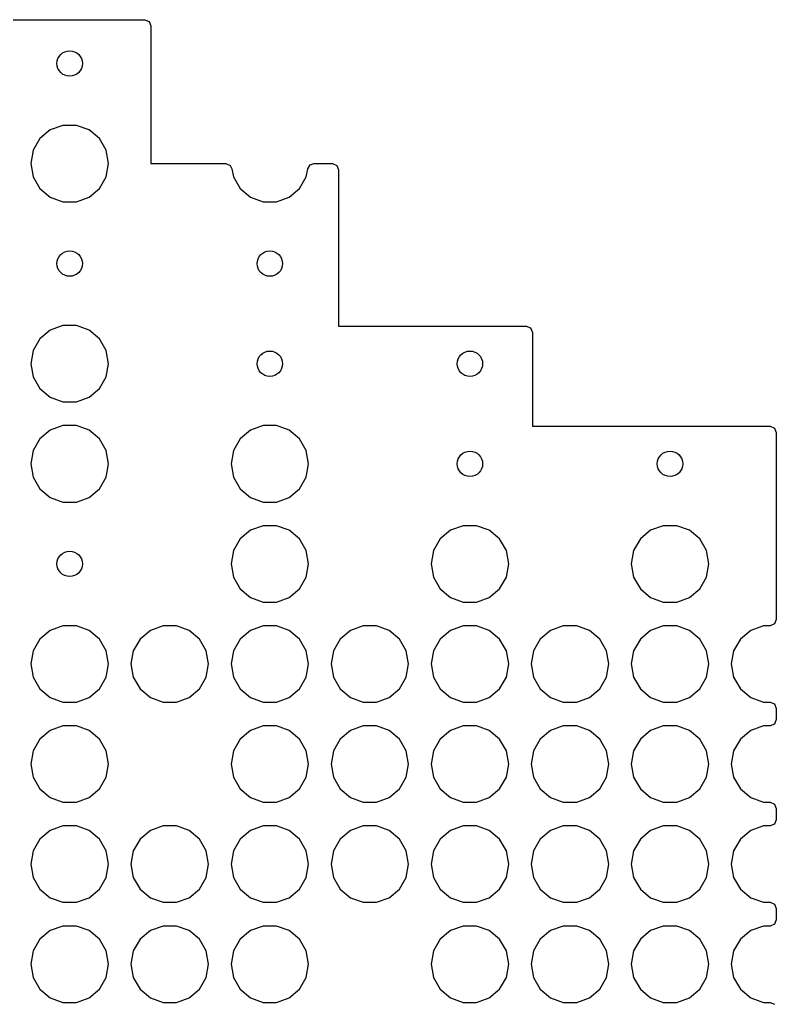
# Model space of a CAD drawing. Extents: x -0.61 to 0.4, y -0.57 to 0.67.
# Drawn here: x 0.1615 to 0.3997, y 0.3586 to 0.6682 of the extents above; entities that cross this region are included whole.
import ezdxf

# ---------------------------------------------------------------- set-up
doc = ezdxf.new("R2010")
doc.units = 0
doc.header["$MEASUREMENT"] = 0

msp = doc.modelspace()

# ---------------------------------------------------------------- linework, layer by layer
for p, q in [((0.05894, 0.66816), (0.20089, 0.66816)), ((0.20089, 0.66816), (0.20228, 0.66758)), ((0.20228, 0.66758), (0.20285, 0.6662)), ((0.20285, 0.6662), (0.20285, 0.62288)), ((0.17514, 0.6349), (0.17116, 0.63345)), ((0.17938, 0.6349), (0.17514, 0.6349)), ((0.18336, 0.63345), (0.17938, 0.6349)), ((0.17116, 0.63345), (0.16791, 0.63073)), ((0.18661, 0.63073), (0.18336, 0.63345)), ((0.16791, 0.63073), (0.16579, 0.62706)), ((0.18873, 0.62706), (0.18661, 0.63073)), ((0.16579, 0.62706), (0.16505, 0.62288)), ((0.18946, 0.62288), (0.18873, 0.62706)), ((0.16505, 0.62288), (0.16579, 0.61871)), ((0.18873, 0.61871), (0.18946, 0.62288)), ((0.20285, 0.62288), (0.2264, 0.62288)), ((0.2264, 0.62288), (0.22779, 0.62231)), ((0.22779, 0.62231), (0.22833, 0.62126)), ((0.25217, 0.62126), (0.25298, 0.62253)), ((0.25298, 0.62253), (0.2541, 0.62288)), ((0.2541, 0.62288), (0.25994, 0.62288)), ((0.25994, 0.62288), (0.26133, 0.62231)), ((0.26133, 0.62231), (0.26191, 0.62092)), ((0.22833, 0.62126), (0.22878, 0.61871)), ((0.25172, 0.61871), (0.25217, 0.62126)), ((0.26191, 0.62092), (0.26191, 0.5717)), ((0.16579, 0.61871), (0.16791, 0.61504)), ((0.18661, 0.61504), (0.18873, 0.61871)), ((0.22878, 0.61871), (0.2309, 0.61504)), ((0.2496, 0.61504), (0.25172, 0.61871)), ((0.16791, 0.61504), (0.17116, 0.61231)), ((0.18336, 0.61231), (0.18661, 0.61504)), ((0.2309, 0.61504), (0.23415, 0.61231)), ((0.24635, 0.61231), (0.2496, 0.61504)), ((0.17116, 0.61231), (0.17514, 0.61086)), ((0.17514, 0.61086), (0.17938, 0.61086)), ((0.17938, 0.61086), (0.18336, 0.61231)), ((0.23415, 0.61231), (0.23813, 0.61086)), ((0.23813, 0.61086), (0.24237, 0.61086)), ((0.24237, 0.61086), (0.24635, 0.61231)), ((0.17116, 0.57046), (0.16791, 0.56774)), ((0.17514, 0.57191), (0.17116, 0.57046)), ((0.17938, 0.57191), (0.17514, 0.57191)), ((0.18336, 0.57046), (0.17938, 0.57191)), ((0.18661, 0.56774), (0.18336, 0.57046)), ((0.26191, 0.5717), (0.32097, 0.5717)), ((0.32097, 0.5717), (0.32235, 0.57113)), ((0.32235, 0.57113), (0.32293, 0.56974)), ((0.32293, 0.56974), (0.32293, 0.5402)), ((0.16791, 0.56774), (0.16579, 0.56406)), ((0.18873, 0.56406), (0.18661, 0.56774)), ((0.16579, 0.56406), (0.16505, 0.55989)), ((0.18946, 0.55989), (0.18873, 0.56406)), ((0.16505, 0.55989), (0.16579, 0.55572)), ((0.18873, 0.55572), (0.18946, 0.55989)), ((0.16579, 0.55572), (0.16791, 0.55204)), ((0.18661, 0.55204), (0.18873, 0.55572)), ((0.16791, 0.55204), (0.17116, 0.54932)), ((0.18336, 0.54932), (0.18661, 0.55204)), ((0.17116, 0.54932), (0.17514, 0.54787)), ((0.17938, 0.54787), (0.18336, 0.54932)), ((0.17514, 0.54787), (0.17938, 0.54787)), ((0.17116, 0.53896), (0.16791, 0.53624)), ((0.17514, 0.54041), (0.17116, 0.53896)), ((0.17938, 0.54041), (0.17514, 0.54041)), ((0.18336, 0.53896), (0.17938, 0.54041)), ((0.18661, 0.53624), (0.18336, 0.53896)), ((0.23415, 0.53896), (0.2309, 0.53624)), ((0.23813, 0.54041), (0.23415, 0.53896)), ((0.24237, 0.54041), (0.23813, 0.54041)), ((0.24635, 0.53896), (0.24237, 0.54041)), ((0.2496, 0.53624), (0.24635, 0.53896)), ((0.32293, 0.5402), (0.39774, 0.5402)), ((0.39774, 0.5402), (0.39913, 0.53963)), ((0.39913, 0.53963), (0.3997, 0.53824)), ((0.16791, 0.53624), (0.16579, 0.53257)), ((0.18873, 0.53257), (0.18661, 0.53624)), ((0.2309, 0.53624), (0.22878, 0.53257)), ((0.25172, 0.53257), (0.2496, 0.53624)), ((0.3997, 0.53824), (0.3997, 0.47938)), ((0.16579, 0.53257), (0.16505, 0.52839)), ((0.18946, 0.52839), (0.18873, 0.53257)), ((0.22878, 0.53257), (0.22805, 0.52839)), ((0.25246, 0.52839), (0.25172, 0.53257)), ((0.16505, 0.52839), (0.16579, 0.52422)), ((0.18873, 0.52422), (0.18946, 0.52839)), ((0.22805, 0.52839), (0.22878, 0.52422)), ((0.25172, 0.52422), (0.25246, 0.52839)), ((0.16579, 0.52422), (0.16791, 0.52055)), ((0.18661, 0.52055), (0.18873, 0.52422)), ((0.22878, 0.52422), (0.2309, 0.52055)), ((0.2496, 0.52055), (0.25172, 0.52422)), ((0.16791, 0.52055), (0.17116, 0.51782)), ((0.18336, 0.51782), (0.18661, 0.52055)), ((0.2309, 0.52055), (0.23415, 0.51782)), ((0.24635, 0.51782), (0.2496, 0.52055)), ((0.17116, 0.51782), (0.17514, 0.51637)), ((0.17938, 0.51637), (0.18336, 0.51782)), ((0.23415, 0.51782), (0.23813, 0.51637)), ((0.24237, 0.51637), (0.24635, 0.51782)), ((0.17514, 0.51637), (0.17938, 0.51637)), ((0.23813, 0.51637), (0.24237, 0.51637)), ((0.23813, 0.50892), (0.23415, 0.50747)), ((0.24237, 0.50892), (0.23813, 0.50892)), ((0.24635, 0.50747), (0.24237, 0.50892)), ((0.30112, 0.50892), (0.29714, 0.50747)), ((0.30536, 0.50892), (0.30112, 0.50892)), ((0.30935, 0.50747), (0.30536, 0.50892)), ((0.36412, 0.50892), (0.36013, 0.50747)), ((0.36836, 0.50892), (0.36412, 0.50892)), ((0.37234, 0.50747), (0.36836, 0.50892)), ((0.2309, 0.50474), (0.22878, 0.50107)), ((0.23415, 0.50747), (0.2309, 0.50474)), ((0.2496, 0.50474), (0.24635, 0.50747)), ((0.25172, 0.50107), (0.2496, 0.50474)), ((0.29389, 0.50474), (0.29178, 0.50107)), ((0.29714, 0.50747), (0.29389, 0.50474)), ((0.31259, 0.50474), (0.30935, 0.50747)), ((0.31471, 0.50107), (0.31259, 0.50474)), ((0.35689, 0.50474), (0.35477, 0.50107)), ((0.36013, 0.50747), (0.35689, 0.50474)), ((0.37559, 0.50474), (0.37234, 0.50747)), ((0.37771, 0.50107), (0.37559, 0.50474)), ((0.22878, 0.50107), (0.22805, 0.4969)), ((0.25246, 0.4969), (0.25172, 0.50107)), ((0.29178, 0.50107), (0.29104, 0.4969)), ((0.31545, 0.4969), (0.31471, 0.50107)), ((0.35477, 0.50107), (0.35403, 0.4969)), ((0.37844, 0.4969), (0.37771, 0.50107)), ((0.22805, 0.4969), (0.22878, 0.49272)), ((0.25172, 0.49272), (0.25246, 0.4969)), ((0.29104, 0.4969), (0.29178, 0.49272)), ((0.31471, 0.49272), (0.31545, 0.4969)), ((0.35403, 0.4969), (0.35477, 0.49272)), ((0.37771, 0.49272), (0.37844, 0.4969)), ((0.22878, 0.49272), (0.2309, 0.48905)), ((0.2496, 0.48905), (0.25172, 0.49272)), ((0.29178, 0.49272), (0.29389, 0.48905)), ((0.31259, 0.48905), (0.31471, 0.49272)), ((0.35477, 0.49272), (0.35689, 0.48905)), ((0.37559, 0.48905), (0.37771, 0.49272)), ((0.2309, 0.48905), (0.23415, 0.48633)), ((0.23415, 0.48633), (0.23813, 0.48488)), ((0.24237, 0.48488), (0.24635, 0.48633)), ((0.24635, 0.48633), (0.2496, 0.48905)), ((0.29389, 0.48905), (0.29714, 0.48633)), ((0.29714, 0.48633), (0.30112, 0.48488)), ((0.30536, 0.48488), (0.30935, 0.48633)), ((0.30935, 0.48633), (0.31259, 0.48905)), ((0.35689, 0.48905), (0.36013, 0.48633)), ((0.36013, 0.48633), (0.36412, 0.48488)), ((0.36836, 0.48488), (0.37234, 0.48633)), ((0.37234, 0.48633), (0.37559, 0.48905)), ((0.23813, 0.48488), (0.24237, 0.48488)), ((0.30112, 0.48488), (0.30536, 0.48488)), ((0.36412, 0.48488), (0.36836, 0.48488)), ((0.17514, 0.47742), (0.17116, 0.47597)), ((0.17938, 0.47742), (0.17514, 0.47742)), ((0.18336, 0.47597), (0.17938, 0.47742)), ((0.20664, 0.47742), (0.20265, 0.47597)), ((0.21088, 0.47742), (0.20664, 0.47742)), ((0.21486, 0.47597), (0.21088, 0.47742)), ((0.23813, 0.47742), (0.23415, 0.47597)), ((0.24237, 0.47742), (0.23813, 0.47742)), ((0.24635, 0.47597), (0.24237, 0.47742)), ((0.26963, 0.47742), (0.26565, 0.47597)), ((0.27387, 0.47742), (0.26963, 0.47742)), ((0.27785, 0.47597), (0.27387, 0.47742)), ((0.30112, 0.47742), (0.29714, 0.47597)), ((0.30536, 0.47742), (0.30112, 0.47742)), ((0.30935, 0.47597), (0.30536, 0.47742)), ((0.33262, 0.47742), (0.32864, 0.47597)), ((0.33686, 0.47742), (0.33262, 0.47742)), ((0.34084, 0.47597), (0.33686, 0.47742)), ((0.36412, 0.47742), (0.36013, 0.47597)), ((0.36836, 0.47742), (0.36412, 0.47742)), ((0.37234, 0.47597), (0.36836, 0.47742)), ((0.39561, 0.47742), (0.39163, 0.47597)), ((0.39774, 0.47742), (0.39561, 0.47742)), ((0.39913, 0.478), (0.39774, 0.47742)), ((0.3997, 0.47938), (0.39913, 0.478)), ((0.17116, 0.47597), (0.16791, 0.47325)), ((0.18661, 0.47325), (0.18336, 0.47597)), ((0.20265, 0.47597), (0.19941, 0.47325)), ((0.21811, 0.47325), (0.21486, 0.47597)), ((0.23415, 0.47597), (0.2309, 0.47325)), ((0.2496, 0.47325), (0.24635, 0.47597)), ((0.26565, 0.47597), (0.2624, 0.47325)), ((0.2811, 0.47325), (0.27785, 0.47597)), ((0.29714, 0.47597), (0.29389, 0.47325)), ((0.31259, 0.47325), (0.30935, 0.47597)), ((0.32864, 0.47597), (0.32539, 0.47325)), ((0.34409, 0.47325), (0.34084, 0.47597)), ((0.36013, 0.47597), (0.35689, 0.47325)), ((0.37559, 0.47325), (0.37234, 0.47597)), ((0.39163, 0.47597), (0.38838, 0.47325)), ((0.16791, 0.47325), (0.16579, 0.46958)), ((0.18873, 0.46958), (0.18661, 0.47325)), ((0.19941, 0.47325), (0.19729, 0.46958)), ((0.22022, 0.46958), (0.21811, 0.47325)), ((0.2309, 0.47325), (0.22878, 0.46958)), ((0.25172, 0.46958), (0.2496, 0.47325)), ((0.2624, 0.47325), (0.26028, 0.46958)), ((0.28322, 0.46958), (0.2811, 0.47325)), ((0.29389, 0.47325), (0.29178, 0.46958)), ((0.31471, 0.46958), (0.31259, 0.47325)), ((0.32539, 0.47325), (0.32327, 0.46958)), ((0.34621, 0.46958), (0.34409, 0.47325)), ((0.35689, 0.47325), (0.35477, 0.46958)), ((0.37771, 0.46958), (0.37559, 0.47325)), ((0.38838, 0.47325), (0.38626, 0.46958)), ((0.16579, 0.46958), (0.16505, 0.4654)), ((0.18946, 0.4654), (0.18873, 0.46958)), ((0.19729, 0.46958), (0.19655, 0.4654)), ((0.22096, 0.4654), (0.22022, 0.46958)), ((0.22878, 0.46958), (0.22805, 0.4654)), ((0.25246, 0.4654), (0.25172, 0.46958)), ((0.26028, 0.46958), (0.25954, 0.4654)), ((0.28395, 0.4654), (0.28322, 0.46958)), ((0.29178, 0.46958), (0.29104, 0.4654)), ((0.31545, 0.4654), (0.31471, 0.46958)), ((0.32327, 0.46958), (0.32254, 0.4654)), ((0.34695, 0.4654), (0.34621, 0.46958)), ((0.35477, 0.46958), (0.35403, 0.4654)), ((0.37844, 0.4654), (0.37771, 0.46958)), ((0.38626, 0.46958), (0.38553, 0.4654)), ((0.16505, 0.4654), (0.16579, 0.46123)), ((0.18873, 0.46123), (0.18946, 0.4654)), ((0.19655, 0.4654), (0.19729, 0.46123)), ((0.22022, 0.46123), (0.22096, 0.4654)), ((0.22805, 0.4654), (0.22878, 0.46123)), ((0.25172, 0.46123), (0.25246, 0.4654)), ((0.25954, 0.4654), (0.26028, 0.46123)), ((0.28322, 0.46123), (0.28395, 0.4654)), ((0.29104, 0.4654), (0.29178, 0.46123)), ((0.31471, 0.46123), (0.31545, 0.4654)), ((0.32254, 0.4654), (0.32327, 0.46123)), ((0.34621, 0.46123), (0.34695, 0.4654)), ((0.35403, 0.4654), (0.35477, 0.46123)), ((0.37771, 0.46123), (0.37844, 0.4654)), ((0.38553, 0.4654), (0.38626, 0.46123)), ((0.16579, 0.46123), (0.16791, 0.45756)), ((0.18661, 0.45756), (0.18873, 0.46123)), ((0.19729, 0.46123), (0.19941, 0.45756)), ((0.21811, 0.45756), (0.22022, 0.46123)), ((0.22878, 0.46123), (0.2309, 0.45756)), ((0.2496, 0.45756), (0.25172, 0.46123)), ((0.26028, 0.46123), (0.2624, 0.45756)), ((0.2811, 0.45756), (0.28322, 0.46123)), ((0.29178, 0.46123), (0.29389, 0.45756)), ((0.31259, 0.45756), (0.31471, 0.46123)), ((0.32327, 0.46123), (0.32539, 0.45756)), ((0.34409, 0.45756), (0.34621, 0.46123)), ((0.35477, 0.46123), (0.35689, 0.45756)), ((0.37559, 0.45756), (0.37771, 0.46123)), ((0.38626, 0.46123), (0.38838, 0.45756)), ((0.16791, 0.45756), (0.17116, 0.45483)), ((0.18336, 0.45483), (0.18661, 0.45756)), ((0.19941, 0.45756), (0.20265, 0.45483)), ((0.21486, 0.45483), (0.21811, 0.45756)), ((0.2309, 0.45756), (0.23415, 0.45483)), ((0.24635, 0.45483), (0.2496, 0.45756)), ((0.2624, 0.45756), (0.26565, 0.45483)), ((0.27785, 0.45483), (0.2811, 0.45756)), ((0.29389, 0.45756), (0.29714, 0.45483)), ((0.30935, 0.45483), (0.31259, 0.45756)), ((0.32539, 0.45756), (0.32864, 0.45483)), ((0.34084, 0.45483), (0.34409, 0.45756)), ((0.35689, 0.45756), (0.36013, 0.45483)), ((0.37234, 0.45483), (0.37559, 0.45756)), ((0.38838, 0.45756), (0.39163, 0.45483)), ((0.17116, 0.45483), (0.17514, 0.45338)), ((0.17514, 0.45338), (0.17938, 0.45338)), ((0.17938, 0.45338), (0.18336, 0.45483)), ((0.20265, 0.45483), (0.20664, 0.45338)), ((0.20664, 0.45338), (0.21088, 0.45338)), ((0.21088, 0.45338), (0.21486, 0.45483)), ((0.23415, 0.45483), (0.23813, 0.45338)), ((0.23813, 0.45338), (0.24237, 0.45338)), ((0.24237, 0.45338), (0.24635, 0.45483)), ((0.26565, 0.45483), (0.26963, 0.45338)), ((0.26963, 0.45338), (0.27387, 0.45338)), ((0.27387, 0.45338), (0.27785, 0.45483)), ((0.29714, 0.45483), (0.30112, 0.45338)), ((0.30112, 0.45338), (0.30536, 0.45338)), ((0.30536, 0.45338), (0.30935, 0.45483)), ((0.32864, 0.45483), (0.33262, 0.45338)), ((0.33262, 0.45338), (0.33686, 0.45338)), ((0.33686, 0.45338), (0.34084, 0.45483)), ((0.36013, 0.45483), (0.36412, 0.45338)), ((0.36412, 0.45338), (0.36836, 0.45338)), ((0.36836, 0.45338), (0.37234, 0.45483)), ((0.39163, 0.45483), (0.39561, 0.45338)), ((0.39561, 0.45338), (0.39774, 0.45338)), ((0.39774, 0.45338), (0.39913, 0.45281)), ((0.39913, 0.45281), (0.3997, 0.45142)), ((0.3997, 0.45142), (0.3997, 0.44789)), ((0.17514, 0.44593), (0.17116, 0.44448)), ((0.17938, 0.44593), (0.17514, 0.44593)), ((0.18336, 0.44448), (0.17938, 0.44593)), ((0.23813, 0.44593), (0.23415, 0.44448)), ((0.24237, 0.44593), (0.23813, 0.44593)), ((0.24635, 0.44448), (0.24237, 0.44593)), ((0.26963, 0.44593), (0.26565, 0.44448)), ((0.27387, 0.44593), (0.26963, 0.44593)), ((0.27785, 0.44448), (0.27387, 0.44593)), ((0.30112, 0.44593), (0.29714, 0.44448)), ((0.30536, 0.44593), (0.30112, 0.44593)), ((0.30935, 0.44448), (0.30536, 0.44593)), ((0.33262, 0.44593), (0.32864, 0.44448)), ((0.33686, 0.44593), (0.33262, 0.44593)), ((0.34084, 0.44448), (0.33686, 0.44593)), ((0.36412, 0.44593), (0.36013, 0.44448)), ((0.36836, 0.44593), (0.36412, 0.44593)), ((0.37234, 0.44448), (0.36836, 0.44593)), ((0.39561, 0.44593), (0.39163, 0.44448)), ((0.39774, 0.44593), (0.39561, 0.44593)), ((0.39913, 0.4465), (0.39774, 0.44593)), ((0.3997, 0.44789), (0.39913, 0.4465)), ((0.17116, 0.44448), (0.16791, 0.44175)), ((0.18661, 0.44175), (0.18336, 0.44448)), ((0.23415, 0.44448), (0.2309, 0.44175)), ((0.2496, 0.44175), (0.24635, 0.44448)), ((0.26565, 0.44448), (0.2624, 0.44175)), ((0.2811, 0.44175), (0.27785, 0.44448)), ((0.29714, 0.44448), (0.29389, 0.44175)), ((0.31259, 0.44175), (0.30935, 0.44448)), ((0.32864, 0.44448), (0.32539, 0.44175)), ((0.34409, 0.44175), (0.34084, 0.44448)), ((0.36013, 0.44448), (0.35689, 0.44175)), ((0.37559, 0.44175), (0.37234, 0.44448)), ((0.39163, 0.44448), (0.38838, 0.44175)), ((0.16791, 0.44175), (0.16579, 0.43808)), ((0.18873, 0.43808), (0.18661, 0.44175)), ((0.2309, 0.44175), (0.22878, 0.43808)), ((0.25172, 0.43808), (0.2496, 0.44175)), ((0.2624, 0.44175), (0.26028, 0.43808)), ((0.28322, 0.43808), (0.2811, 0.44175)), ((0.29389, 0.44175), (0.29178, 0.43808)), ((0.31471, 0.43808), (0.31259, 0.44175)), ((0.32539, 0.44175), (0.32327, 0.43808)), ((0.34621, 0.43808), (0.34409, 0.44175)), ((0.35689, 0.44175), (0.35477, 0.43808)), ((0.37771, 0.43808), (0.37559, 0.44175)), ((0.38838, 0.44175), (0.38626, 0.43808)), ((0.16579, 0.43808), (0.16505, 0.43391)), ((0.18946, 0.43391), (0.18873, 0.43808)), ((0.22878, 0.43808), (0.22805, 0.43391)), ((0.25246, 0.43391), (0.25172, 0.43808)), ((0.26028, 0.43808), (0.25954, 0.43391)), ((0.28395, 0.43391), (0.28322, 0.43808)), ((0.29178, 0.43808), (0.29104, 0.43391)), ((0.31545, 0.43391), (0.31471, 0.43808)), ((0.32327, 0.43808), (0.32254, 0.43391)), ((0.34695, 0.43391), (0.34621, 0.43808)), ((0.35477, 0.43808), (0.35403, 0.43391)), ((0.37844, 0.43391), (0.37771, 0.43808)), ((0.38626, 0.43808), (0.38553, 0.43391)), ((0.16505, 0.43391), (0.16579, 0.42973)), ((0.18873, 0.42973), (0.18946, 0.43391)), ((0.22805, 0.43391), (0.22878, 0.42973)), ((0.25172, 0.42973), (0.25246, 0.43391)), ((0.25954, 0.43391), (0.26028, 0.42973)), ((0.28322, 0.42973), (0.28395, 0.43391)), ((0.29104, 0.43391), (0.29178, 0.42973)), ((0.31471, 0.42973), (0.31545, 0.43391)), ((0.32254, 0.43391), (0.32327, 0.42973)), ((0.34621, 0.42973), (0.34695, 0.43391)), ((0.35403, 0.43391), (0.35477, 0.42973)), ((0.37771, 0.42973), (0.37844, 0.43391)), ((0.38553, 0.43391), (0.38626, 0.42973)), ((0.16579, 0.42973), (0.16791, 0.42606)), ((0.18661, 0.42606), (0.18873, 0.42973)), ((0.22878, 0.42973), (0.2309, 0.42606)), ((0.2496, 0.42606), (0.25172, 0.42973)), ((0.26028, 0.42973), (0.2624, 0.42606)), ((0.2811, 0.42606), (0.28322, 0.42973)), ((0.29178, 0.42973), (0.29389, 0.42606)), ((0.31259, 0.42606), (0.31471, 0.42973)), ((0.32327, 0.42973), (0.32539, 0.42606)), ((0.34409, 0.42606), (0.34621, 0.42973)), ((0.35477, 0.42973), (0.35689, 0.42606)), ((0.37559, 0.42606), (0.37771, 0.42973)), ((0.38626, 0.42973), (0.38838, 0.42606)), ((0.16791, 0.42606), (0.17116, 0.42334)), ((0.18336, 0.42334), (0.18661, 0.42606)), ((0.2309, 0.42606), (0.23415, 0.42334)), ((0.24635, 0.42334), (0.2496, 0.42606)), ((0.2624, 0.42606), (0.26565, 0.42334)), ((0.27785, 0.42334), (0.2811, 0.42606)), ((0.29389, 0.42606), (0.29714, 0.42334)), ((0.30935, 0.42334), (0.31259, 0.42606)), ((0.32539, 0.42606), (0.32864, 0.42334)), ((0.34084, 0.42334), (0.34409, 0.42606)), ((0.35689, 0.42606), (0.36013, 0.42334)), ((0.37234, 0.42334), (0.37559, 0.42606)), ((0.38838, 0.42606), (0.39163, 0.42334)), ((0.17116, 0.42334), (0.17514, 0.42189)), ((0.17514, 0.42189), (0.17938, 0.42189)), ((0.17938, 0.42189), (0.18336, 0.42334)), ((0.23415, 0.42334), (0.23813, 0.42189)), ((0.23813, 0.42189), (0.24237, 0.42189)), ((0.24237, 0.42189), (0.24635, 0.42334)), ((0.26565, 0.42334), (0.26963, 0.42189)), ((0.26963, 0.42189), (0.27387, 0.42189)), ((0.27387, 0.42189), (0.27785, 0.42334)), ((0.29714, 0.42334), (0.30112, 0.42189)), ((0.30112, 0.42189), (0.30536, 0.42189)), ((0.30536, 0.42189), (0.30935, 0.42334)), ((0.32864, 0.42334), (0.33262, 0.42189)), ((0.33262, 0.42189), (0.33686, 0.42189)), ((0.33686, 0.42189), (0.34084, 0.42334)), ((0.36013, 0.42334), (0.36412, 0.42189)), ((0.36412, 0.42189), (0.36836, 0.42189)), ((0.36836, 0.42189), (0.37234, 0.42334)), ((0.39163, 0.42334), (0.39561, 0.42189)), ((0.39561, 0.42189), (0.39774, 0.42189)), ((0.39774, 0.42189), (0.39913, 0.42131)), ((0.39913, 0.42131), (0.3997, 0.41993)), ((0.3997, 0.41993), (0.3997, 0.41639)), ((0.39913, 0.415), (0.39774, 0.41443)), ((0.3997, 0.41639), (0.39913, 0.415)), ((0.17116, 0.41298), (0.16791, 0.41025)), ((0.17514, 0.41443), (0.17116, 0.41298)), ((0.17938, 0.41443), (0.17514, 0.41443)), ((0.18336, 0.41298), (0.17938, 0.41443)), ((0.18661, 0.41025), (0.18336, 0.41298)), ((0.20265, 0.41298), (0.19941, 0.41025)), ((0.20664, 0.41443), (0.20265, 0.41298)), ((0.21088, 0.41443), (0.20664, 0.41443)), ((0.21486, 0.41298), (0.21088, 0.41443)), ((0.21811, 0.41025), (0.21486, 0.41298)), ((0.23415, 0.41298), (0.2309, 0.41025)), ((0.23813, 0.41443), (0.23415, 0.41298)), ((0.24237, 0.41443), (0.23813, 0.41443)), ((0.24635, 0.41298), (0.24237, 0.41443)), ((0.2496, 0.41025), (0.24635, 0.41298)), ((0.26565, 0.41298), (0.2624, 0.41025)), ((0.26963, 0.41443), (0.26565, 0.41298)), ((0.27387, 0.41443), (0.26963, 0.41443)), ((0.27785, 0.41298), (0.27387, 0.41443)), ((0.2811, 0.41025), (0.27785, 0.41298)), ((0.29714, 0.41298), (0.29389, 0.41025)), ((0.30112, 0.41443), (0.29714, 0.41298)), ((0.30536, 0.41443), (0.30112, 0.41443)), ((0.30935, 0.41298), (0.30536, 0.41443)), ((0.31259, 0.41025), (0.30935, 0.41298)), ((0.32864, 0.41298), (0.32539, 0.41025)), ((0.33262, 0.41443), (0.32864, 0.41298)), ((0.33686, 0.41443), (0.33262, 0.41443)), ((0.34084, 0.41298), (0.33686, 0.41443)), ((0.34409, 0.41025), (0.34084, 0.41298)), ((0.36013, 0.41298), (0.35689, 0.41025)), ((0.36412, 0.41443), (0.36013, 0.41298)), ((0.36836, 0.41443), (0.36412, 0.41443)), ((0.37234, 0.41298), (0.36836, 0.41443)), ((0.37559, 0.41025), (0.37234, 0.41298)), ((0.39163, 0.41298), (0.38838, 0.41025)), ((0.39561, 0.41443), (0.39163, 0.41298)), ((0.39774, 0.41443), (0.39561, 0.41443)), ((0.16791, 0.41025), (0.16579, 0.40658)), ((0.18873, 0.40658), (0.18661, 0.41025)), ((0.19941, 0.41025), (0.19729, 0.40658)), ((0.22022, 0.40658), (0.21811, 0.41025)), ((0.2309, 0.41025), (0.22878, 0.40658)), ((0.25172, 0.40658), (0.2496, 0.41025)), ((0.2624, 0.41025), (0.26028, 0.40658)), ((0.28322, 0.40658), (0.2811, 0.41025)), ((0.29389, 0.41025), (0.29178, 0.40658)), ((0.31471, 0.40658), (0.31259, 0.41025)), ((0.32539, 0.41025), (0.32327, 0.40658)), ((0.34621, 0.40658), (0.34409, 0.41025)), ((0.35689, 0.41025), (0.35477, 0.40658)), ((0.37771, 0.40658), (0.37559, 0.41025)), ((0.38838, 0.41025), (0.38626, 0.40658)), ((0.16579, 0.40658), (0.16505, 0.40241)), ((0.18946, 0.40241), (0.18873, 0.40658)), ((0.19729, 0.40658), (0.19655, 0.40241)), ((0.22096, 0.40241), (0.22022, 0.40658)), ((0.22878, 0.40658), (0.22805, 0.40241)), ((0.25246, 0.40241), (0.25172, 0.40658)), ((0.26028, 0.40658), (0.25954, 0.40241)), ((0.28395, 0.40241), (0.28322, 0.40658)), ((0.29178, 0.40658), (0.29104, 0.40241)), ((0.31545, 0.40241), (0.31471, 0.40658)), ((0.32327, 0.40658), (0.32254, 0.40241)), ((0.34695, 0.40241), (0.34621, 0.40658)), ((0.35477, 0.40658), (0.35403, 0.40241)), ((0.37844, 0.40241), (0.37771, 0.40658)), ((0.38626, 0.40658), (0.38553, 0.40241)), ((0.16505, 0.40241), (0.16579, 0.39824)), ((0.18873, 0.39824), (0.18946, 0.40241)), ((0.19655, 0.40241), (0.19729, 0.39824)), ((0.22022, 0.39824), (0.22096, 0.40241)), ((0.22805, 0.40241), (0.22878, 0.39824)), ((0.25172, 0.39824), (0.25246, 0.40241)), ((0.25954, 0.40241), (0.26028, 0.39824)), ((0.28322, 0.39824), (0.28395, 0.40241)), ((0.29104, 0.40241), (0.29178, 0.39824)), ((0.31471, 0.39824), (0.31545, 0.40241)), ((0.32254, 0.40241), (0.32327, 0.39824)), ((0.34621, 0.39824), (0.34695, 0.40241)), ((0.35403, 0.40241), (0.35477, 0.39824)), ((0.37771, 0.39824), (0.37844, 0.40241)), ((0.38553, 0.40241), (0.38626, 0.39824)), ((0.16579, 0.39824), (0.16791, 0.39456)), ((0.18661, 0.39456), (0.18873, 0.39824)), ((0.19729, 0.39824), (0.19941, 0.39456)), ((0.21811, 0.39456), (0.22022, 0.39824)), ((0.22878, 0.39824), (0.2309, 0.39456)), ((0.2496, 0.39456), (0.25172, 0.39824)), ((0.26028, 0.39824), (0.2624, 0.39456)), ((0.2811, 0.39456), (0.28322, 0.39824)), ((0.29178, 0.39824), (0.29389, 0.39456)), ((0.31259, 0.39456), (0.31471, 0.39824)), ((0.32327, 0.39824), (0.32539, 0.39456)), ((0.34409, 0.39456), (0.34621, 0.39824)), ((0.35477, 0.39824), (0.35689, 0.39456)), ((0.37559, 0.39456), (0.37771, 0.39824)), ((0.38626, 0.39824), (0.38838, 0.39456)), ((0.16791, 0.39456), (0.17116, 0.39184)), ((0.18336, 0.39184), (0.18661, 0.39456)), ((0.19941, 0.39456), (0.20265, 0.39184)), ((0.21486, 0.39184), (0.21811, 0.39456)), ((0.2309, 0.39456), (0.23415, 0.39184)), ((0.24635, 0.39184), (0.2496, 0.39456)), ((0.2624, 0.39456), (0.26565, 0.39184)), ((0.27785, 0.39184), (0.2811, 0.39456)), ((0.29389, 0.39456), (0.29714, 0.39184)), ((0.30935, 0.39184), (0.31259, 0.39456)), ((0.32539, 0.39456), (0.32864, 0.39184)), ((0.34084, 0.39184), (0.34409, 0.39456)), ((0.35689, 0.39456), (0.36013, 0.39184)), ((0.37234, 0.39184), (0.37559, 0.39456)), ((0.38838, 0.39456), (0.39163, 0.39184)), ((0.17116, 0.39184), (0.17514, 0.39039)), ((0.17514, 0.39039), (0.17938, 0.39039)), ((0.17938, 0.39039), (0.18336, 0.39184)), ((0.20265, 0.39184), (0.20664, 0.39039)), ((0.20664, 0.39039), (0.21088, 0.39039)), ((0.21088, 0.39039), (0.21486, 0.39184)), ((0.23415, 0.39184), (0.23813, 0.39039)), ((0.23813, 0.39039), (0.24237, 0.39039)), ((0.24237, 0.39039), (0.24635, 0.39184)), ((0.26565, 0.39184), (0.26963, 0.39039)), ((0.26963, 0.39039), (0.27387, 0.39039)), ((0.27387, 0.39039), (0.27785, 0.39184)), ((0.29714, 0.39184), (0.30112, 0.39039)), ((0.30112, 0.39039), (0.30536, 0.39039)), ((0.30536, 0.39039), (0.30935, 0.39184)), ((0.32864, 0.39184), (0.33262, 0.39039)), ((0.33262, 0.39039), (0.33686, 0.39039)), ((0.33686, 0.39039), (0.34084, 0.39184)), ((0.36013, 0.39184), (0.36412, 0.39039)), ((0.36412, 0.39039), (0.36836, 0.39039)), ((0.36836, 0.39039), (0.37234, 0.39184)), ((0.39163, 0.39184), (0.39561, 0.39039)), ((0.39561, 0.39039), (0.39774, 0.39039)), ((0.39774, 0.39039), (0.39913, 0.38982)), ((0.39913, 0.38982), (0.3997, 0.38843)), ((0.3997, 0.38843), (0.3997, 0.38489)), ((0.3997, 0.38489), (0.39913, 0.38351)), ((0.17116, 0.38148), (0.16791, 0.37876)), ((0.17514, 0.38293), (0.17116, 0.38148)), ((0.17938, 0.38293), (0.17514, 0.38293)), ((0.18336, 0.38148), (0.17938, 0.38293)), ((0.18661, 0.37876), (0.18336, 0.38148)), ((0.20265, 0.38148), (0.19941, 0.37876)), ((0.20664, 0.38293), (0.20265, 0.38148)), ((0.21088, 0.38293), (0.20664, 0.38293)), ((0.21486, 0.38148), (0.21088, 0.38293)), ((0.21811, 0.37876), (0.21486, 0.38148)), ((0.23415, 0.38148), (0.2309, 0.37876)), ((0.23813, 0.38293), (0.23415, 0.38148)), ((0.24237, 0.38293), (0.23813, 0.38293)), ((0.24635, 0.38148), (0.24237, 0.38293)), ((0.2496, 0.37876), (0.24635, 0.38148)), ((0.29714, 0.38148), (0.29389, 0.37876)), ((0.30112, 0.38293), (0.29714, 0.38148)), ((0.30536, 0.38293), (0.30112, 0.38293)), ((0.30935, 0.38148), (0.30536, 0.38293)), ((0.31259, 0.37876), (0.30935, 0.38148)), ((0.32864, 0.38148), (0.32539, 0.37876)), ((0.33262, 0.38293), (0.32864, 0.38148)), ((0.33686, 0.38293), (0.33262, 0.38293)), ((0.34084, 0.38148), (0.33686, 0.38293)), ((0.34409, 0.37876), (0.34084, 0.38148)), ((0.36013, 0.38148), (0.35689, 0.37876)), ((0.36412, 0.38293), (0.36013, 0.38148)), ((0.36836, 0.38293), (0.36412, 0.38293)), ((0.37234, 0.38148), (0.36836, 0.38293)), ((0.37559, 0.37876), (0.37234, 0.38148)), ((0.39163, 0.38148), (0.38838, 0.37876)), ((0.39561, 0.38293), (0.39163, 0.38148)), ((0.39774, 0.38293), (0.39561, 0.38293)), ((0.39913, 0.38351), (0.39774, 0.38293)), ((0.16791, 0.37876), (0.16579, 0.37509)), ((0.18873, 0.37509), (0.18661, 0.37876)), ((0.19941, 0.37876), (0.19729, 0.37509)), ((0.22022, 0.37509), (0.21811, 0.37876)), ((0.2309, 0.37876), (0.22878, 0.37509)), ((0.25172, 0.37509), (0.2496, 0.37876)), ((0.29389, 0.37876), (0.29178, 0.37509)), ((0.31471, 0.37509), (0.31259, 0.37876)), ((0.32539, 0.37876), (0.32327, 0.37509)), ((0.34621, 0.37509), (0.34409, 0.37876)), ((0.35689, 0.37876), (0.35477, 0.37509)), ((0.37771, 0.37509), (0.37559, 0.37876)), ((0.38838, 0.37876), (0.38626, 0.37509)), ((0.16579, 0.37509), (0.16505, 0.37091)), ((0.18946, 0.37091), (0.18873, 0.37509)), ((0.19729, 0.37509), (0.19655, 0.37091)), ((0.22096, 0.37091), (0.22022, 0.37509)), ((0.22878, 0.37509), (0.22805, 0.37091)), ((0.25246, 0.37091), (0.25172, 0.37509)), ((0.29178, 0.37509), (0.29104, 0.37091)), ((0.31545, 0.37091), (0.31471, 0.37509)), ((0.32327, 0.37509), (0.32254, 0.37091)), ((0.34695, 0.37091), (0.34621, 0.37509)), ((0.35477, 0.37509), (0.35403, 0.37091)), ((0.37844, 0.37091), (0.37771, 0.37509)), ((0.38626, 0.37509), (0.38553, 0.37091)), ((0.16505, 0.37091), (0.16579, 0.36674)), ((0.18873, 0.36674), (0.18946, 0.37091)), ((0.19655, 0.37091), (0.19729, 0.36674)), ((0.22022, 0.36674), (0.22096, 0.37091)), ((0.22805, 0.37091), (0.22878, 0.36674)), ((0.25172, 0.36674), (0.25246, 0.37091)), ((0.29104, 0.37091), (0.29178, 0.36674)), ((0.31471, 0.36674), (0.31545, 0.37091)), ((0.32254, 0.37091), (0.32327, 0.36674)), ((0.34621, 0.36674), (0.34695, 0.37091)), ((0.35403, 0.37091), (0.35477, 0.36674)), ((0.37771, 0.36674), (0.37844, 0.37091)), ((0.38553, 0.37091), (0.38626, 0.36674)), ((0.16579, 0.36674), (0.16791, 0.36307)), ((0.18661, 0.36307), (0.18873, 0.36674)), ((0.19729, 0.36674), (0.19941, 0.36307)), ((0.21811, 0.36307), (0.22022, 0.36674)), ((0.22878, 0.36674), (0.2309, 0.36307)), ((0.2496, 0.36307), (0.25172, 0.36674)), ((0.29178, 0.36674), (0.29389, 0.36307)), ((0.31259, 0.36307), (0.31471, 0.36674)), ((0.32327, 0.36674), (0.32539, 0.36307)), ((0.34409, 0.36307), (0.34621, 0.36674)), ((0.35477, 0.36674), (0.35689, 0.36307)), ((0.37559, 0.36307), (0.37771, 0.36674)), ((0.38626, 0.36674), (0.38838, 0.36307)), ((0.16791, 0.36307), (0.17116, 0.36034)), ((0.18336, 0.36034), (0.18661, 0.36307)), ((0.19941, 0.36307), (0.20265, 0.36034)), ((0.21486, 0.36034), (0.21811, 0.36307)), ((0.2309, 0.36307), (0.23415, 0.36034)), ((0.24635, 0.36034), (0.2496, 0.36307)), ((0.29389, 0.36307), (0.29714, 0.36034)), ((0.30935, 0.36034), (0.31259, 0.36307)), ((0.32539, 0.36307), (0.32864, 0.36034)), ((0.34084, 0.36034), (0.34409, 0.36307)), ((0.35689, 0.36307), (0.36013, 0.36034)), ((0.37234, 0.36034), (0.37559, 0.36307)), ((0.38838, 0.36307), (0.39163, 0.36034)), ((0.17116, 0.36034), (0.17514, 0.35889)), ((0.17938, 0.35889), (0.18336, 0.36034)), ((0.20265, 0.36034), (0.20664, 0.35889)), ((0.21088, 0.35889), (0.21486, 0.36034)), ((0.23415, 0.36034), (0.23813, 0.35889)), ((0.24237, 0.35889), (0.24635, 0.36034)), ((0.29714, 0.36034), (0.30112, 0.35889)), ((0.30536, 0.35889), (0.30935, 0.36034)), ((0.32864, 0.36034), (0.33262, 0.35889)), ((0.33686, 0.35889), (0.34084, 0.36034)), ((0.36013, 0.36034), (0.36412, 0.35889)), ((0.36836, 0.35889), (0.37234, 0.36034)), ((0.39163, 0.36034), (0.39561, 0.35889)), ((0.17514, 0.35889), (0.17938, 0.35889)), ((0.20664, 0.35889), (0.21088, 0.35889)), ((0.23813, 0.35889), (0.24237, 0.35889)), ((0.30112, 0.35889), (0.30536, 0.35889)), ((0.33262, 0.35889), (0.33686, 0.35889)), ((0.36412, 0.35889), (0.36836, 0.35889)), ((0.39561, 0.35889), (0.39774, 0.35889)), ((0.39774, 0.35889), (0.39913, 0.35832))]:
    msp.add_line(p, q)
for centre in [(0.17726, 0.65438), (0.17726, 0.59139), (0.24025, 0.59139), (0.24025, 0.55989), (0.30324, 0.55989), (0.30324, 0.52839), (0.36624, 0.52839), (0.17726, 0.4969)]:
    msp.add_circle(centre, 0.004)

doc.saveas('drawing.dxf')
